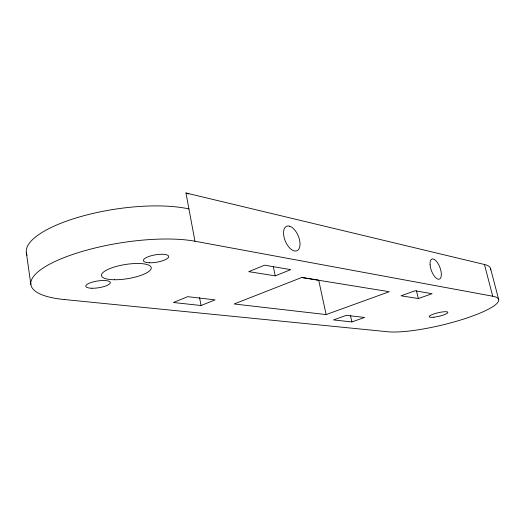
<?xml version="1.0" encoding="UTF-8"?>
<svg xmlns="http://www.w3.org/2000/svg" width="525" height="525" viewBox="0 0 525 525"><rect width="100%" height="100%" fill="white"/><g stroke="black" fill="none" stroke-linecap="round" stroke-linejoin="round"><path stroke-width="0.79" d="M201.023 305.511L215.086 299.887L187.681 296.664L173.421 302.505L201.023 305.511L199.559 297.603M275.218 275.855L290.765 269.647L264.561 265.184L248.745 271.661L275.218 275.855L273.262 266.346M326.13 314.573L389.261 291.71L301.658 277.515L234.13 303.975L326.13 314.573L318.688 280.179L301.731 277.43M351.888 321.923L364.58 317.461L346.375 315.322L333.487 319.922L351.888 321.923L350.47 315.571M418.34 298.548L432.108 293.705L415.039 290.798L401.028 295.805L418.34 298.548L416.45 290.706M64.188 299.519L387.627 331.748A61.576 11.721 -13.4 0 0 467.578 317.776A61.576 11.721 -13.4 0 0 492.712 296.212L484.47 264.502L185.968 192.983L194.959 241.238L492.712 296.212M490.599 268.629L498.711 299.67M26.322 252.525L30.857 284.412M64.188 299.526A94.913 27.11 -9.1 0 1 57.507 260.354A94.913 27.11 -9.1 0 1 194.965 241.231M484.47 264.502A61.09 13.44 -13.6 0 1 490.586 269.935M27.097 255.268A94.152 29.597 -8.7 0 1 26.742 254.369M26.486 253.457A94.152 29.597 -8.7 0 1 83.121 215.926A94.152 29.597 -8.7 0 1 188.948 208.93M185.968 192.983A95.386 31.526 -8.4 0 1 187.044 193.371M187.569 193.567A95.386 31.526 -8.4 0 1 188.6 193.961M289.603 226.19L289.111 226.065A13.302 6.982 67.2 0 0 286.243 243.134A13.302 6.982 67.2 0 0 299.801 246.547A13.302 6.982 67.2 0 0 289.603 226.19M433.808 317.205A9.562 1.818 -13.3 0 0 447.858 312.408A9.562 1.818 -13.3 0 0 433.965 313.93A9.562 1.818 -13.3 0 0 433.808 317.205M91.862 288.245A12.41 3.426 -8.7 0 0 110.329 282.66A12.41 3.426 -8.7 0 0 91.954 282.24A12.41 3.426 -8.7 0 0 91.862 288.245M149.638 262.782A12.817 3.76 -9.5 0 0 168.722 256.613A12.817 3.76 -9.5 0 0 149.848 256.154A12.817 3.76 -9.5 0 0 149.638 262.782M114.345 279.74A25.213 7.179 -9.1 0 0 151.266 267.796A25.213 7.179 -9.1 0 0 113.439 267.297A25.213 7.179 -9.1 0 0 114.345 279.74M430.08 264.889A10.717 4.535 69.6 0 0 439.163 279.208A10.717 4.535 69.6 0 0 437.798 263.15A10.717 4.535 69.6 0 0 430.08 264.889"/></g></svg>
